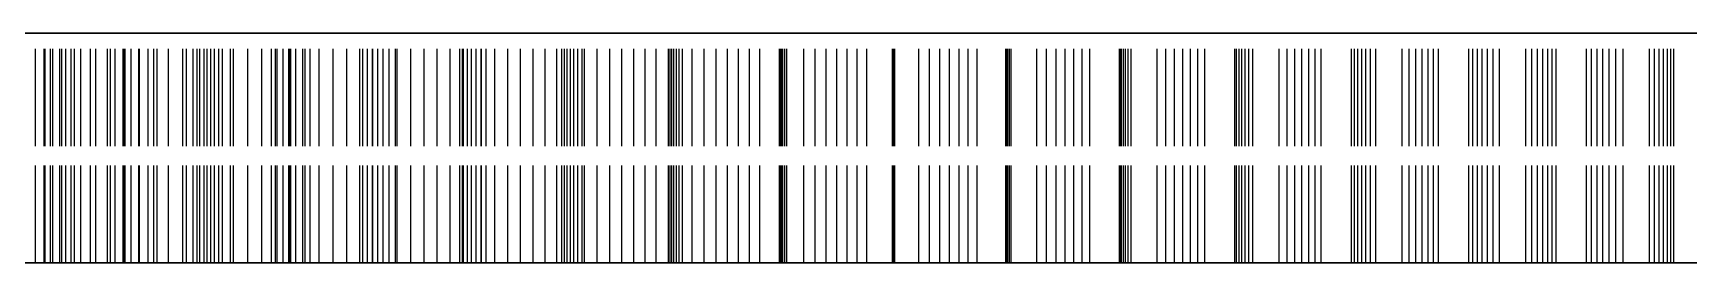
# Model space of a CAD drawing. Header units: millimetres. Extents: x -32 to 143, y -20 to 136.
# Drawn here: x 62.7 to 84.3, y 2 to 5 of the extents above; entities that cross this region are included whole.
import ezdxf

# ---------------------------------------------------------------- set-up
doc = ezdxf.new("R2010")
doc.units = ezdxf.units.MM
doc.linetypes.add('DASHED', pattern=[1.524, 1.27, -0.254])
doc.layers.add('HIDDEN', color=8, linetype='DASHED')
doc.layers.add('VISIBLE', color=7, linetype='CONTINUOUS')

msp = doc.modelspace()

# ---------------------------------------------------------------- linework, layer by layer
at = {"layer": 'HIDDEN'}
for points in [[(84.44444, 5), (83.74603, 5), (83.04762, 5), (82.34921, 5), (81.65079, 5), (80.95238, 5), (80.25397, 5), (79.55556, 5), (78.85714, 5), (78.15873, 5), (77.46032, 5), (76.7619, 5), (76.06349, 5), (75.36508, 5), (74.66667, 5), (73.96825, 5), (73.26984, 5), (72.57143, 5), (71.87302, 5), (71.1746, 5), (70.47619, 5), (69.77778, 5), (69.07937, 5), (68.38095, 5), (67.68254, 5), (66.98413, 5), (66.28571, 5), (65.5873, 5), (64.88889, 5), (64.19048, 5), (63.49206, 5), (62.79365, 5), (62.09524, 5)], [(62.44444, 5), (62.79365, 5), (63.14286, 5), (63.49206, 5), (63.84127, 5), (64.19048, 5), (64.53968, 5), (64.88889, 5), (65.2381, 5), (65.5873, 5), (65.93651, 5), (66.28571, 5), (66.63492, 5), (66.98413, 5), (67.33333, 5), (67.68254, 5), (68.03175, 5), (68.38095, 5), (68.73016, 5), (69.07937, 5), (69.42857, 5), (69.77778, 5), (70.12698, 5), (70.47619, 5), (70.8254, 5), (71.1746, 5), (71.52381, 5), (71.87302, 5), (72.22222, 5), (72.57143, 5), (72.92063, 5), (73.26984, 5), (73.61905, 5), (73.96825, 5), (74.31746, 5), (74.66667, 5), (75.01587, 5), (75.36508, 5), (75.71429, 5), (76.06349, 5), (76.4127, 5), (76.7619, 5), (77.11111, 5), (77.46032, 5), (77.80952, 5), (78.15873, 5), (78.50794, 5), (78.85714, 5), (79.20635, 5), (79.55556, 5), (79.90476, 5), (80.25397, 5), (80.60317, 5), (80.95238, 5), (81.30159, 5), (81.65079, 5), (82, 5)], [(84.66667, 5), (83.90476, 5), (83.14286, 5), (82.38095, 5), (81.61905, 5), (80.85714, 5), (80.09524, 5), (79.33333, 5), (78.57143, 5), (77.80952, 5), (77.04762, 5), (76.28571, 5), (75.52381, 5), (74.7619, 5), (74, 5), (73.2381, 5), (72.47619, 5), (71.71429, 5), (70.95238, 5), (70.19048, 5), (69.42857, 5), (68.66667, 5), (67.90476, 5), (67.14286, 5), (66.38095, 5), (65.61905, 5), (64.85714, 5), (64.09524, 5), (63.33333, 5), (62.57143, 5)], [(84.66667, 5), (83.90476, 5), (83.14286, 5), (82.38095, 5), (81.61905, 5), (80.85714, 5), (80.09524, 5), (79.33333, 5), (78.57143, 5), (77.80952, 5), (77.04762, 5), (76.28571, 5), (75.52381, 5), (74.7619, 5), (74, 5), (73.2381, 5), (72.47619, 5), (71.71429, 5), (70.95238, 5), (70.19048, 5), (69.42857, 5), (68.66667, 5), (67.90476, 5), (67.14286, 5), (66.38095, 5), (65.61905, 5), (64.85714, 5), (64.09524, 5), (63.33333, 5), (62.57143, 5)], [(62.85658, 5), (62.6612, 5)], [(62.6612, 5), (62.85658, 5)], [(62.92582, 5), (62.73227, 5)], [(62.73227, 5), (62.84402, 5)], [(62.84402, 5), (62.73227, 5)], [(62.73227, 5), (62.92582, 5)], [(62.73227, 2), (62.73227, 5)], [(62.73227, 2), (62.73227, 5)], [(62.84402, 5), (62.9587, 5)], [(62.9587, 5), (62.84402, 5)], [(62.84402, 2), (62.84402, 5)], [(62.84402, 2), (62.84402, 5)], [(63.0492, 5), (62.85658, 5)], [(62.85658, 5), (63.0492, 5)], [(62.85658, 2), (62.85658, 5)], [(62.85658, 2), (62.85658, 5)], [(63.12619, 5), (62.92582, 5)], [(62.92582, 5), (63.12619, 5)], [(62.92582, 2), (62.92582, 5)], [(62.92582, 2), (62.92582, 5)], [(62.9587, 5), (63.07639, 5)], [(63.07639, 5), (62.9587, 5)], [(62.9587, 2), (62.9587, 5)], [(62.9587, 2), (62.9587, 5)], [(63.23884, 5), (63.0492, 5)], [(63.0492, 5), (63.23884, 5)], [(63.0492, 2), (63.0492, 5)], [(63.0492, 2), (63.0492, 5)], [(63.07639, 5), (63.19718, 5)], [(63.19718, 5), (63.07639, 5)], [(63.07639, 2), (63.07639, 5)], [(63.07639, 2), (63.07639, 5)], [(63.32398, 5), (63.12619, 5)], [(63.12619, 5), (63.32398, 5)], [(63.12619, 2), (63.12619, 5)], [(63.12619, 2), (63.12619, 5)], [(63.19718, 5), (63.32118, 5)], [(63.32118, 5), (63.19718, 5)], [(63.19718, 2), (63.19718, 5)], [(63.19718, 2), (63.19718, 5)], [(63.44855, 5), (63.23884, 5)], [(63.23884, 5), (63.44855, 5)], [(63.23884, 2), (63.23884, 5)], [(63.23884, 2), (63.23884, 5)], [(63.32118, 5), (63.44855, 5)], [(63.44855, 5), (63.32118, 5)], [(63.32118, 2), (63.32118, 5)], [(63.32118, 2), (63.32118, 5)], [(63.51904, 5), (63.32398, 5)], [(63.32398, 5), (63.51904, 5)], [(63.32398, 2), (63.32398, 5)], [(63.32398, 2), (63.32398, 5)], [(63.44855, 2), (63.44855, 5)], [(63.44855, 2), (63.44855, 5)], [(63.71122, 5), (63.51904, 5)], [(63.51904, 5), (63.71122, 5)], [(63.51904, 2), (63.51904, 5)], [(63.51904, 2), (63.51904, 5)], [(63.88431, 5), (63.67122, 5)], [(63.67122, 5), (63.77076, 5)], [(63.77076, 5), (63.67122, 5)], [(63.67122, 5), (63.88431, 5)], [(63.67122, 2), (63.67122, 5)], [(63.67122, 2), (63.67122, 5)], [(63.9003, 5), (63.71122, 5)], [(63.71122, 5), (63.9003, 5)], [(63.71122, 2), (63.71122, 5)], [(63.71122, 2), (63.71122, 5)], [(63.77076, 5), (63.87352, 5)], [(63.87352, 5), (63.77076, 5)], [(63.77076, 2), (63.77076, 5)], [(63.77076, 2), (63.77076, 5)], [(63.87352, 5), (63.97957, 5)], [(63.97957, 5), (63.87352, 5)], [(63.87352, 2), (63.87352, 5)], [(63.87352, 2), (63.87352, 5)], [(64.08143, 5), (63.88431, 5)], [(63.88431, 5), (64.08143, 5)], [(63.88431, 2), (63.88431, 5)], [(63.88431, 2), (63.88431, 5)], [(64.08604, 5), (63.9003, 5)], [(63.9003, 5), (64.08604, 5)], [(63.9003, 2), (63.9003, 5)], [(63.9003, 2), (63.9003, 5)], [(63.97957, 5), (64.08901, 5)], [(64.08901, 5), (63.97957, 5)], [(63.97957, 2), (63.97957, 5)], [(63.97957, 2), (63.97957, 5)], [(64.27568, 5), (64.08143, 5)], [(64.08143, 5), (64.27568, 5)], [(64.08143, 2), (64.08143, 5)], [(64.08143, 2), (64.08143, 5)], [(64.31865, 5), (64.08604, 5)], [(64.08604, 5), (64.31865, 5)], [(64.08604, 2), (64.08604, 5)], [(64.08604, 2), (64.08604, 5)], [(64.08901, 5), (64.20197, 5)], [(64.20197, 5), (64.08901, 5)], [(64.08901, 2), (64.08901, 5)], [(64.08901, 2), (64.08901, 5)], [(64.20197, 5), (64.31865, 5)], [(64.31865, 5), (64.20197, 5)], [(64.20197, 2), (64.20197, 5)], [(64.20197, 2), (64.20197, 5)], [(64.46692, 5), (64.27568, 5)], [(64.27568, 5), (64.46692, 5)], [(64.27568, 2), (64.27568, 5)], [(64.27568, 2), (64.27568, 5)], [(64.31865, 2), (64.31865, 5)], [(64.31865, 2), (64.31865, 5)], [(64.65495, 5), (64.46692, 5)], [(64.46692, 5), (64.65495, 5)], [(64.46692, 2), (64.46692, 5)], [(64.46692, 2), (64.46692, 5)], [(64.83957, 5), (64.65495, 5)], [(64.65495, 5), (64.83957, 5)], [(64.65495, 2), (64.65495, 5)], [(64.65495, 2), (64.65495, 5)], [(64.93105, 5), (64.69946, 5)], [(64.69946, 5), (64.78632, 5)], [(64.78632, 5), (64.69946, 5)], [(64.69946, 5), (64.93105, 5)], [(64.69946, 2), (64.69946, 5)], [(64.69946, 2), (64.69946, 5)], [(64.78632, 5), (64.87665, 5)], [(64.87665, 5), (64.78632, 5)], [(64.78632, 2), (64.78632, 5)], [(64.78632, 2), (64.78632, 5)], [(65.02052, 5), (64.83957, 5)], [(64.83957, 5), (65.02052, 5)], [(64.83957, 2), (64.83957, 5)], [(64.83957, 2), (64.83957, 5)], [(64.87665, 5), (64.97054, 5)], [(64.97054, 5), (64.87665, 5)], [(64.87665, 2), (64.87665, 5)], [(64.87665, 2), (64.87665, 5)], [(65.12397, 5), (64.93105, 5)], [(64.93105, 5), (65.12397, 5)], [(64.93105, 2), (64.93105, 5)], [(64.93105, 2), (64.93105, 5)], [(64.97054, 5), (65.0681, 5)], [(65.0681, 5), (64.97054, 5)], [(64.97054, 2), (64.97054, 5)], [(64.97054, 2), (64.97054, 5)], [(65.27489, 5), (65.02052, 5)], [(65.02052, 5), (65.27489, 5)], [(65.02052, 2), (65.02052, 5)], [(65.02052, 2), (65.02052, 5)], [(65.0681, 5), (65.16948, 5)], [(65.16948, 5), (65.0681, 5)], [(65.0681, 2), (65.0681, 5)], [(65.0681, 2), (65.0681, 5)], [(65.31374, 5), (65.12397, 5)], [(65.12397, 5), (65.31374, 5)], [(65.12397, 2), (65.12397, 5)], [(65.12397, 2), (65.12397, 5)], [(65.16948, 5), (65.27489, 5)], [(65.27489, 5), (65.16948, 5)], [(65.16948, 2), (65.16948, 5)], [(65.16948, 2), (65.16948, 5)], [(65.27489, 2), (65.27489, 5)], [(65.27489, 2), (65.27489, 5)], [(65.50021, 5), (65.31374, 5)], [(65.31374, 5), (65.50021, 5)], [(65.31374, 2), (65.31374, 5)], [(65.31374, 2), (65.31374, 5)], [(65.68319, 5), (65.50021, 5)], [(65.50021, 5), (65.68319, 5)], [(65.50021, 2), (65.50021, 5)], [(65.50021, 2), (65.50021, 5)], [(65.86245, 5), (65.68319, 5)], [(65.68319, 5), (65.86245, 5)], [(65.68319, 2), (65.68319, 5)], [(65.68319, 2), (65.68319, 5)], [(66.06096, 5), (65.81199, 5)], [(65.81199, 5), (65.88575, 5)], [(65.88575, 5), (65.81199, 5)], [(65.81199, 5), (66.06096, 5)], [(65.81199, 2), (65.81199, 5)], [(65.81199, 2), (65.81199, 5)], [(66.03772, 5), (65.86245, 5)], [(65.86245, 5), (66.03772, 5)], [(65.86245, 2), (65.86245, 5)], [(65.86245, 2), (65.86245, 5)], [(65.88575, 5), (65.96321, 5)], [(65.96321, 5), (65.88575, 5)], [(65.88575, 2), (65.88575, 5)], [(65.88575, 2), (65.88575, 5)], [(65.96321, 5), (66.04447, 5)], [(66.04447, 5), (65.96321, 5)], [(65.96321, 2), (65.96321, 5)], [(65.96321, 2), (65.96321, 5)], [(66.31261, 5), (66.03772, 5)], [(66.03772, 5), (66.31261, 5)], [(66.03772, 2), (66.03772, 5)], [(66.03772, 2), (66.03772, 5)], [(66.04447, 5), (66.12967, 5)], [(66.12967, 5), (66.04447, 5)], [(66.04447, 2), (66.04447, 5)], [(66.04447, 2), (66.04447, 5)], [(66.24873, 5), (66.06096, 5)], [(66.06096, 5), (66.24873, 5)], [(66.06096, 2), (66.06096, 5)], [(66.06096, 2), (66.06096, 5)], [(66.12967, 5), (66.21898, 5)], [(66.21898, 5), (66.12967, 5)], [(66.12967, 2), (66.12967, 5)], [(66.12967, 2), (66.12967, 5)], [(66.21898, 5), (66.31261, 5)], [(66.31261, 5), (66.21898, 5)], [(66.21898, 2), (66.21898, 5)], [(66.21898, 2), (66.21898, 5)], [(66.43309, 5), (66.24873, 5)], [(66.24873, 5), (66.43309, 5)], [(66.24873, 2), (66.24873, 5)], [(66.24873, 2), (66.24873, 5)], [(66.31261, 2), (66.31261, 5)], [(66.31261, 2), (66.31261, 5)], [(66.61389, 5), (66.43309, 5)], [(66.43309, 5), (66.61389, 5)], [(66.43309, 2), (66.43309, 5)], [(66.43309, 2), (66.43309, 5)], [(66.79092, 5), (66.61389, 5)], [(66.61389, 5), (66.79092, 5)], [(66.61389, 2), (66.61389, 5)], [(66.61389, 2), (66.61389, 5)], [(66.96395, 5), (66.79092, 5)], [(66.79092, 5), (66.96395, 5)], [(66.79092, 2), (66.79092, 5)], [(66.79092, 2), (66.79092, 5)], [(67.13268, 5), (66.96395, 5)], [(66.96395, 5), (67.13268, 5)], [(66.96395, 2), (66.96395, 5)], [(66.96395, 2), (66.96395, 5)], [(67.26852, 5), (67.00338, 5)], [(67.00338, 5), (67.06368, 5)], [(67.06368, 5), (67.00338, 5)], [(67.00338, 5), (67.26852, 5)], [(67.00338, 2), (67.00338, 5)], [(67.00338, 2), (67.00338, 5)], [(67.06368, 5), (67.12789, 5)], [(67.12789, 5), (67.06368, 5)], [(67.06368, 2), (67.06368, 5)], [(67.06368, 2), (67.06368, 5)], [(67.12789, 5), (67.19614, 5)], [(67.19614, 5), (67.12789, 5)], [(67.12789, 2), (67.12789, 5)], [(67.12789, 2), (67.12789, 5)], [(67.42676, 5), (67.13268, 5)], [(67.13268, 5), (67.42676, 5)], [(67.13268, 2), (67.13268, 5)], [(67.13268, 2), (67.13268, 5)], [(67.19614, 5), (67.26857, 5)], [(67.26857, 5), (67.19614, 5)], [(67.19614, 2), (67.19614, 5)], [(67.19614, 2), (67.19614, 5)], [(67.45023, 5), (67.26852, 5)], [(67.26852, 5), (67.45023, 5)], [(67.26852, 2), (67.26852, 5)], [(67.26852, 2), (67.26852, 5)], [(67.26857, 5), (67.34536, 5)], [(67.34536, 5), (67.26857, 5)], [(67.26857, 2), (67.26857, 5)], [(67.26857, 2), (67.26857, 5)], [(67.34536, 5), (67.42676, 5)], [(67.42676, 5), (67.34536, 5)], [(67.34536, 2), (67.34536, 5)], [(67.34536, 2), (67.34536, 5)], [(67.42676, 2), (67.42676, 5)], [(67.42676, 2), (67.42676, 5)], [(67.62829, 5), (67.45023, 5)], [(67.45023, 5), (67.62829, 5)], [(67.45023, 2), (67.45023, 5)], [(67.45023, 2), (67.45023, 5)], [(67.80253, 5), (67.62829, 5)], [(67.62829, 5), (67.80253, 5)], [(67.62829, 2), (67.62829, 5)], [(67.62829, 2), (67.62829, 5)], [(67.97275, 5), (67.80253, 5)], [(67.80253, 5), (67.97275, 5)], [(67.80253, 2), (67.80253, 5)], [(67.80253, 2), (67.80253, 5)], [(68.13871, 5), (67.97275, 5)], [(67.97275, 5), (68.13871, 5)], [(67.97275, 2), (67.97275, 5)], [(67.97275, 2), (67.97275, 5)], [(68.30008, 5), (68.13871, 5)], [(68.13871, 5), (68.30008, 5)], [(68.13871, 2), (68.13871, 5)], [(68.13871, 2), (68.13871, 5)], [(68.54785, 5), (68.26784, 5)], [(68.26784, 5), (68.31437, 5)], [(68.31437, 5), (68.26784, 5)], [(68.26784, 5), (68.54785, 5)], [(68.26784, 2), (68.26784, 5)], [(68.26784, 2), (68.26784, 5)], [(68.61191, 5), (68.30008, 5)], [(68.30008, 5), (68.61191, 5)], [(68.30008, 2), (68.30008, 5)], [(68.30008, 2), (68.30008, 5)], [(68.31437, 5), (68.36503, 5)], [(68.36503, 5), (68.31437, 5)], [(68.31437, 2), (68.31437, 5)], [(68.31437, 2), (68.31437, 5)], [(68.36503, 5), (68.41993, 5)], [(68.41993, 5), (68.36503, 5)], [(68.36503, 2), (68.36503, 5)], [(68.36503, 2), (68.36503, 5)], [(68.41993, 5), (68.47924, 5)], [(68.47924, 5), (68.41993, 5)], [(68.41993, 2), (68.41993, 5)], [(68.41993, 2), (68.41993, 5)], [(68.47924, 5), (68.54314, 5)], [(68.54314, 5), (68.47924, 5)], [(68.47924, 2), (68.47924, 5)], [(68.47924, 2), (68.47924, 5)], [(68.54314, 5), (68.61191, 5)], [(68.61191, 5), (68.54314, 5)], [(68.54314, 2), (68.54314, 5)], [(68.54314, 2), (68.54314, 5)], [(68.72261, 5), (68.54785, 5)], [(68.54785, 5), (68.72261, 5)], [(68.54785, 2), (68.54785, 5)], [(68.54785, 2), (68.54785, 5)], [(68.61191, 2), (68.61191, 5)], [(68.61191, 2), (68.61191, 5)], [(68.8935, 5), (68.72261, 5)], [(68.72261, 5), (68.8935, 5)], [(68.72261, 2), (68.72261, 5)], [(68.72261, 2), (68.72261, 5)], [(69.06034, 5), (68.8935, 5)], [(68.8935, 5), (69.06034, 5)], [(68.8935, 2), (68.8935, 5)], [(68.8935, 2), (68.8935, 5)], [(69.22292, 5), (69.06034, 5)], [(69.06034, 5), (69.22292, 5)], [(69.06034, 2), (69.06034, 5)], [(69.06034, 2), (69.06034, 5)], [(69.38099, 5), (69.22292, 5)], [(69.22292, 5), (69.38099, 5)], [(69.22292, 2), (69.22292, 5)], [(69.22292, 2), (69.22292, 5)], [(69.53422, 5), (69.38099, 5)], [(69.38099, 5), (69.53422, 5)], [(69.38099, 2), (69.38099, 5)], [(69.38099, 2), (69.38099, 5)], [(69.86229, 5), (69.53422, 5)], [(69.53422, 5), (69.86229, 5)], [(69.53422, 2), (69.53422, 5)], [(69.53422, 2), (69.53422, 5)], [(69.89272, 5), (69.5992, 5)], [(69.5992, 5), (69.63175, 5)], [(69.63175, 5), (69.5992, 5)], [(69.5992, 5), (69.89272, 5)], [(69.5992, 2), (69.5992, 5)], [(69.5992, 2), (69.5992, 5)], [(69.63175, 5), (69.6686, 5)], [(69.6686, 5), (69.63175, 5)], [(69.63175, 2), (69.63175, 5)], [(69.63175, 2), (69.63175, 5)], [(69.6686, 5), (69.70989, 5)], [(69.70989, 5), (69.6686, 5)], [(69.6686, 2), (69.6686, 5)], [(69.6686, 2), (69.6686, 5)], [(69.70989, 5), (69.75578, 5)], [(69.75578, 5), (69.70989, 5)], [(69.70989, 2), (69.70989, 5)], [(69.70989, 2), (69.70989, 5)], [(69.75578, 5), (69.80648, 5)], [(69.80648, 5), (69.75578, 5)], [(69.75578, 2), (69.75578, 5)], [(69.75578, 2), (69.75578, 5)], [(69.80648, 5), (69.86229, 5)], [(69.86229, 5), (69.80648, 5)], [(69.80648, 2), (69.80648, 5)], [(69.80648, 2), (69.80648, 5)], [(69.86229, 2), (69.86229, 5)], [(69.86229, 2), (69.86229, 5)], [(70.05968, 5), (69.89272, 5)], [(69.89272, 5), (70.05968, 5)], [(69.89272, 2), (69.89272, 5)], [(69.89272, 2), (69.89272, 5)], [(70.22256, 5), (70.05968, 5)], [(70.05968, 5), (70.22256, 5)], [(70.05968, 2), (70.05968, 5)], [(70.05968, 2), (70.05968, 5)], [(70.38119, 5), (70.22256, 5)], [(70.22256, 5), (70.38119, 5)], [(70.22256, 2), (70.22256, 5)], [(70.22256, 2), (70.22256, 5)], [(70.53534, 5), (70.38119, 5)], [(70.38119, 5), (70.53534, 5)], [(70.38119, 2), (70.38119, 5)], [(70.38119, 2), (70.38119, 5)], [(70.68475, 5), (70.53534, 5)], [(70.53534, 5), (70.68475, 5)], [(70.53534, 2), (70.53534, 5)], [(70.53534, 2), (70.53534, 5)], [(70.82909, 5), (70.68475, 5)], [(70.68475, 5), (70.82909, 5)], [(70.68475, 2), (70.68475, 5)], [(70.68475, 2), (70.68475, 5)], [(71.1718, 5), (70.82909, 5)], [(70.82909, 5), (71.1718, 5)], [(70.82909, 2), (70.82909, 5)], [(70.82909, 2), (70.82909, 5)], [(71.29657, 5), (70.99097, 5)], [(70.99097, 5), (71.00938, 5)], [(71.00938, 5), (70.99097, 5)], [(70.99097, 5), (71.29657, 5)], [(70.99097, 2), (70.99097, 5)], [(70.99097, 2), (70.99097, 5)], [(71.00938, 5), (71.03224, 5)], [(71.03224, 5), (71.00938, 5)], [(71.00938, 2), (71.00938, 5)], [(71.00938, 2), (71.00938, 5)], [(71.03224, 5), (71.05972, 5)], [(71.05972, 5), (71.03224, 5)], [(71.03224, 2), (71.03224, 5)], [(71.03224, 2), (71.03224, 5)], [(71.05972, 5), (71.09197, 5)], [(71.09197, 5), (71.05972, 5)], [(71.05972, 2), (71.05972, 5)], [(71.05972, 2), (71.05972, 5)], [(71.09197, 5), (71.12923, 5)], [(71.12923, 5), (71.09197, 5)], [(71.09197, 2), (71.09197, 5)], [(71.09197, 2), (71.09197, 5)], [(71.12923, 5), (71.1718, 5)], [(71.1718, 5), (71.12923, 5)], [(71.12923, 2), (71.12923, 5)], [(71.12923, 2), (71.12923, 5)], [(71.1718, 2), (71.1718, 5)], [(71.1718, 2), (71.1718, 5)], [(71.45492, 5), (71.29657, 5)], [(71.29657, 5), (71.45492, 5)], [(71.29657, 2), (71.29657, 5)], [(71.29657, 2), (71.29657, 5)], [(71.609, 5), (71.45492, 5)], [(71.45492, 5), (71.609, 5)], [(71.45492, 2), (71.45492, 5)], [(71.45492, 2), (71.45492, 5)], [(71.75864, 5), (71.609, 5)], [(71.609, 5), (71.75864, 5)], [(71.609, 2), (71.609, 5)], [(71.609, 2), (71.609, 5)], [(71.90361, 5), (71.75864, 5)], [(71.75864, 5), (71.90361, 5)], [(71.75864, 2), (71.75864, 5)], [(71.75864, 2), (71.75864, 5)], [(72.04364, 5), (71.90361, 5)], [(71.90361, 5), (72.04364, 5)], [(71.90361, 2), (71.90361, 5)], [(71.90361, 2), (71.90361, 5)], [(72.17839, 5), (72.04364, 5)], [(72.04364, 5), (72.17839, 5)], [(72.04364, 2), (72.04364, 5)], [(72.04364, 2), (72.04364, 5)], [(72.53406, 5), (72.17839, 5)], [(72.17839, 5), (72.53406, 5)], [(72.17839, 2), (72.17839, 5)], [(72.17839, 2), (72.17839, 5)], [(72.75257, 5), (72.43638, 5)], [(72.43638, 5), (72.44055, 5)], [(72.44055, 5), (72.43638, 5)], [(72.43638, 5), (72.75257, 5)], [(72.43638, 2), (72.43638, 5)], [(72.43638, 2), (72.43638, 5)], [(72.44055, 5), (72.44932, 5)], [(72.44932, 5), (72.44055, 5)], [(72.44055, 2), (72.44055, 5)], [(72.44055, 2), (72.44055, 5)], [(72.44932, 5), (72.46284, 5)], [(72.46284, 5), (72.44932, 5)], [(72.44932, 2), (72.44932, 5)], [(72.44932, 2), (72.44932, 5)], [(72.46284, 5), (72.4813, 5)], [(72.4813, 5), (72.46284, 5)], [(72.46284, 2), (72.46284, 5)], [(72.46284, 2), (72.46284, 5)], [(72.4813, 5), (72.50494, 5)], [(72.50494, 5), (72.4813, 5)], [(72.4813, 2), (72.4813, 5)], [(72.4813, 2), (72.4813, 5)], [(72.50494, 5), (72.53406, 5)], [(72.53406, 5), (72.50494, 5)], [(72.50494, 2), (72.50494, 5)], [(72.50494, 2), (72.50494, 5)], [(72.53406, 2), (72.53406, 5)], [(72.53406, 2), (72.53406, 5)], [(72.90153, 5), (72.75257, 5)], [(72.75257, 5), (72.90153, 5)], [(72.75257, 2), (72.75257, 5)], [(72.75257, 2), (72.75257, 5)], [(73.04607, 5), (72.90153, 5)], [(72.90153, 5), (73.04607, 5)], [(72.90153, 2), (72.90153, 5)], [(72.90153, 2), (72.90153, 5)], [(73.18599, 5), (73.04607, 5)], [(73.04607, 5), (73.18599, 5)], [(73.04607, 2), (73.04607, 5)], [(73.04607, 2), (73.04607, 5)], [(73.32107, 5), (73.18599, 5)], [(73.18599, 5), (73.32107, 5)], [(73.18599, 2), (73.18599, 5)], [(73.18599, 2), (73.18599, 5)], [(73.45104, 5), (73.32107, 5)], [(73.32107, 5), (73.45104, 5)], [(73.32107, 2), (73.32107, 5)], [(73.32107, 2), (73.32107, 5)], [(73.57553, 5), (73.45104, 5)], [(73.45104, 5), (73.57553, 5)], [(73.45104, 2), (73.45104, 5)], [(73.45104, 2), (73.45104, 5)], [(73.94245, 5), (73.57553, 5)], [(73.57553, 5), (73.94245, 5)], [(73.57553, 2), (73.57553, 5)], [(73.57553, 2), (73.57553, 5)], [(73.91293, 5), (73.91244, 5)], [(73.91244, 5), (73.91701, 5)], [(73.91701, 5), (73.91244, 5)], [(73.91244, 5), (73.91293, 5)], [(73.91244, 2), (73.91244, 5)], [(73.91244, 2), (73.91244, 5)], [(73.9183, 5), (73.91293, 5)], [(73.91293, 5), (73.9183, 5)], [(73.91293, 2), (73.91293, 5)], [(73.91293, 2), (73.91293, 5)], [(73.91701, 5), (73.92691, 5)], [(73.92691, 5), (73.91701, 5)], [(73.91701, 2), (73.91701, 5)], [(73.91701, 2), (73.91701, 5)], [(73.92839, 5), (73.9183, 5)], [(73.9183, 5), (73.92839, 5)], [(73.9183, 2), (73.9183, 5)], [(73.9183, 2), (73.9183, 5)], [(73.92691, 5), (73.94245, 5)], [(73.94245, 5), (73.92691, 5)], [(73.92691, 2), (73.92691, 5)], [(73.92691, 2), (73.92691, 5)], [(74.25363, 5), (73.92839, 5)], [(73.92839, 5), (74.25363, 5)], [(73.92839, 2), (73.92839, 5)], [(73.92839, 2), (73.92839, 5)], [(73.94245, 2), (73.94245, 5)], [(73.94245, 2), (73.94245, 5)], [(74.39247, 5), (74.25363, 5)], [(74.25363, 5), (74.39247, 5)], [(74.25363, 2), (74.25363, 5)], [(74.25363, 2), (74.25363, 5)], [(74.52676, 5), (74.39247, 5)], [(74.39247, 5), (74.52676, 5)], [(74.39247, 2), (74.39247, 5)], [(74.39247, 2), (74.39247, 5)], [(74.65628, 5), (74.52676, 5)], [(74.52676, 5), (74.65628, 5)], [(74.52676, 2), (74.52676, 5)], [(74.52676, 2), (74.52676, 5)], [(74.78082, 5), (74.65628, 5)], [(74.65628, 5), (74.78082, 5)], [(74.65628, 2), (74.65628, 5)], [(74.65628, 2), (74.65628, 5)], [(74.90008, 5), (74.78082, 5)], [(74.78082, 5), (74.90008, 5)], [(74.78082, 2), (74.78082, 5)], [(74.78082, 2), (74.78082, 5)], [(75.01372, 5), (74.90008, 5)], [(74.90008, 5), (75.01372, 5)], [(74.90008, 2), (74.90008, 5)], [(74.90008, 2), (74.90008, 5)], [(75.39008, 5), (75.01372, 5)], [(75.01372, 5), (75.39008, 5)], [(75.01372, 2), (75.01372, 5)], [(75.01372, 2), (75.01372, 5)], [(75.3921, 5), (75.3882, 5)], [(75.3882, 5), (75.39008, 5)], [(75.39008, 5), (75.3882, 5)], [(75.3882, 5), (75.3921, 5)], [(75.3882, 2), (75.3882, 5)], [(75.3882, 2), (75.3882, 5)], [(75.39008, 2), (75.39008, 5)], [(75.39008, 2), (75.39008, 5)], [(75.40143, 5), (75.3921, 5)], [(75.3921, 5), (75.40143, 5)], [(75.3921, 2), (75.3921, 5)], [(75.3921, 2), (75.3921, 5)], [(75.41594, 5), (75.40143, 5)], [(75.40143, 5), (75.41594, 5)], [(75.40143, 2), (75.40143, 5)], [(75.40143, 2), (75.40143, 5)], [(75.43542, 5), (75.41594, 5)], [(75.41594, 5), (75.43542, 5)], [(75.41594, 2), (75.41594, 5)], [(75.41594, 2), (75.41594, 5)], [(75.45971, 5), (75.43542, 5)], [(75.43542, 5), (75.45971, 5)], [(75.43542, 2), (75.43542, 5)], [(75.43542, 2), (75.43542, 5)], [(75.79242, 5), (75.45971, 5)], [(75.45971, 5), (75.79242, 5)], [(75.45971, 2), (75.45971, 5)], [(75.45971, 2), (75.45971, 5)], [(75.92048, 5), (75.79242, 5)], [(75.79242, 5), (75.92048, 5)], [(75.79242, 2), (75.79242, 5)], [(75.79242, 2), (75.79242, 5)], [(76.04385, 5), (75.92048, 5)], [(75.92048, 5), (76.04385, 5)], [(75.92048, 2), (75.92048, 5)], [(75.92048, 2), (75.92048, 5)], [(76.16235, 5), (76.04385, 5)], [(76.04385, 5), (76.16235, 5)], [(76.04385, 2), (76.04385, 5)], [(76.04385, 2), (76.04385, 5)], [(76.27573, 5), (76.16235, 5)], [(76.16235, 5), (76.27573, 5)], [(76.16235, 2), (76.16235, 5)], [(76.16235, 2), (76.16235, 5)], [(76.38372, 5), (76.27573, 5)], [(76.27573, 5), (76.38372, 5)], [(76.27573, 2), (76.27573, 5)], [(76.27573, 2), (76.27573, 5)], [(76.48595, 5), (76.38372, 5)], [(76.38372, 5), (76.48595, 5)], [(76.38372, 2), (76.38372, 5)], [(76.38372, 2), (76.38372, 5)], [(76.86992, 5), (76.48595, 5)], [(76.48595, 5), (76.86992, 5)], [(76.48595, 2), (76.48595, 5)], [(76.48595, 2), (76.48595, 5)], [(76.88171, 5), (76.86992, 5)], [(76.86992, 5), (76.88171, 5)], [(76.86992, 2), (76.86992, 5)], [(76.86992, 2), (76.86992, 5)], [(76.89938, 5), (76.88171, 5)], [(76.88171, 5), (76.89938, 5)], [(76.88171, 2), (76.88171, 5)], [(76.88171, 2), (76.88171, 5)], [(76.92257, 5), (76.89938, 5)], [(76.89938, 5), (76.92257, 5)], [(76.89938, 2), (76.89938, 5)], [(76.89938, 2), (76.89938, 5)], [(76.95103, 5), (76.92257, 5)], [(76.92257, 5), (76.95103, 5)], [(76.92257, 2), (76.92257, 5)], [(76.92257, 2), (76.92257, 5)], [(76.98453, 5), (76.95103, 5)], [(76.95103, 5), (76.98453, 5)], [(76.95103, 2), (76.95103, 5)], [(76.95103, 2), (76.95103, 5)], [(77.0229, 5), (76.98453, 5)], [(76.98453, 5), (77.0229, 5)], [(76.98453, 2), (76.98453, 5)], [(76.98453, 2), (76.98453, 5)], [(77.36145, 5), (77.0229, 5)], [(77.0229, 5), (77.36145, 5)], [(77.0229, 2), (77.0229, 5)], [(77.0229, 2), (77.0229, 5)], [(77.4781, 5), (77.36145, 5)], [(77.36145, 5), (77.4781, 5)], [(77.36145, 2), (77.36145, 5)], [(77.36145, 2), (77.36145, 5)], [(77.58997, 5), (77.4781, 5)], [(77.4781, 5), (77.58997, 5)], [(77.4781, 2), (77.4781, 5)], [(77.4781, 2), (77.4781, 5)], [(77.69686, 5), (77.58997, 5)], [(77.58997, 5), (77.69686, 5)], [(77.58997, 2), (77.58997, 5)], [(77.58997, 2), (77.58997, 5)], [(77.79854, 5), (77.69686, 5)], [(77.69686, 5), (77.79854, 5)], [(77.69686, 2), (77.69686, 5)], [(77.69686, 2), (77.69686, 5)], [(77.89472, 5), (77.79854, 5)], [(77.79854, 5), (77.89472, 5)], [(77.79854, 2), (77.79854, 5)], [(77.79854, 2), (77.79854, 5)], [(77.98504, 5), (77.89472, 5)], [(77.89472, 5), (77.98504, 5)], [(77.89472, 2), (77.89472, 5)], [(77.89472, 2), (77.89472, 5)], [(78.37475, 5), (77.98504, 5)], [(77.98504, 5), (78.37475, 5)], [(77.98504, 2), (77.98504, 5)], [(77.98504, 2), (77.98504, 5)], [(78.40016, 5), (78.37475, 5)], [(78.37475, 5), (78.40016, 5)], [(78.37475, 2), (78.37475, 5)], [(78.37475, 2), (78.37475, 5)], [(78.43151, 5), (78.40016, 5)], [(78.40016, 5), (78.43151, 5)], [(78.40016, 2), (78.40016, 5)], [(78.40016, 2), (78.40016, 5)], [(78.46845, 5), (78.43151, 5)], [(78.43151, 5), (78.46845, 5)], [(78.43151, 2), (78.43151, 5)], [(78.43151, 2), (78.43151, 5)], [(78.51071, 5), (78.46845, 5)], [(78.46845, 5), (78.51071, 5)], [(78.46845, 2), (78.46845, 5)], [(78.46845, 2), (78.46845, 5)], [(78.55806, 5), (78.51071, 5)], [(78.51071, 5), (78.55806, 5)], [(78.51071, 2), (78.51071, 5)], [(78.51071, 2), (78.51071, 5)], [(78.61034, 5), (78.55806, 5)], [(78.55806, 5), (78.61034, 5)], [(78.55806, 2), (78.55806, 5)], [(78.55806, 2), (78.55806, 5)], [(78.95309, 5), (78.61034, 5)], [(78.61034, 5), (78.95309, 5)], [(78.61034, 2), (78.61034, 5)], [(78.61034, 2), (78.61034, 5)], [(79.05776, 5), (78.95309, 5)], [(78.95309, 5), (79.05776, 5)], [(78.95309, 2), (78.95309, 5)], [(78.95309, 2), (78.95309, 5)], [(79.15757, 5), (79.05776, 5)], [(79.05776, 5), (79.15757, 5)], [(79.05776, 2), (79.05776, 5)], [(79.05776, 2), (79.05776, 5)], [(79.25233, 5), (79.15757, 5)], [(79.15757, 5), (79.25233, 5)], [(79.15757, 2), (79.15757, 5)], [(79.15757, 2), (79.15757, 5)], [(79.34181, 5), (79.25233, 5)], [(79.25233, 5), (79.34181, 5)], [(79.25233, 2), (79.25233, 5)], [(79.25233, 2), (79.25233, 5)], [(79.42572, 5), (79.34181, 5)], [(79.34181, 5), (79.42572, 5)], [(79.34181, 2), (79.34181, 5)], [(79.34181, 2), (79.34181, 5)], [(79.50369, 5), (79.42572, 5)], [(79.42572, 5), (79.50369, 5)], [(79.42572, 2), (79.42572, 5)], [(79.42572, 2), (79.42572, 5)], [(79.89725, 5), (79.50369, 5)], [(79.50369, 5), (79.89725, 5)], [(79.50369, 2), (79.50369, 5)], [(79.50369, 2), (79.50369, 5)], [(79.93614, 5), (79.89725, 5)], [(79.89725, 5), (79.93614, 5)], [(79.89725, 2), (79.89725, 5)], [(79.89725, 2), (79.89725, 5)], [(79.98103, 5), (79.93614, 5)], [(79.93614, 5), (79.98103, 5)], [(79.93614, 2), (79.93614, 5)], [(79.93614, 2), (79.93614, 5)], [(80.03153, 5), (79.98103, 5)], [(79.98103, 5), (80.03153, 5)], [(79.98103, 2), (79.98103, 5)], [(79.98103, 2), (79.98103, 5)], [(80.08739, 5), (80.03153, 5)], [(80.03153, 5), (80.08739, 5)], [(80.03153, 2), (80.03153, 5)], [(80.03153, 2), (80.03153, 5)], [(80.14837, 5), (80.08739, 5)], [(80.08739, 5), (80.14837, 5)], [(80.08739, 2), (80.08739, 5)], [(80.08739, 2), (80.08739, 5)], [(80.21429, 5), (80.14837, 5)], [(80.14837, 5), (80.21429, 5)], [(80.14837, 2), (80.14837, 5)], [(80.14837, 2), (80.14837, 5)], [(80.55956, 5), (80.21429, 5)], [(80.21429, 5), (80.55956, 5)], [(80.21429, 2), (80.21429, 5)], [(80.21429, 2), (80.21429, 5)], [(80.65175, 5), (80.55956, 5)], [(80.55956, 5), (80.65175, 5)], [(80.55956, 2), (80.55956, 5)], [(80.55956, 2), (80.55956, 5)], [(80.73902, 5), (80.65175, 5)], [(80.65175, 5), (80.73902, 5)], [(80.65175, 2), (80.65175, 5)], [(80.65175, 2), (80.65175, 5)], [(80.82119, 5), (80.73902, 5)], [(80.73902, 5), (80.82119, 5)], [(80.73902, 2), (80.73902, 5)], [(80.73902, 2), (80.73902, 5)], [(80.89803, 5), (80.82119, 5)], [(80.82119, 5), (80.89803, 5)], [(80.82119, 2), (80.82119, 5)], [(80.82119, 2), (80.82119, 5)], [(80.96926, 5), (80.89803, 5)], [(80.89803, 5), (80.96926, 5)], [(80.89803, 2), (80.89803, 5)], [(80.89803, 2), (80.89803, 5)], [(81.0345, 5), (80.96926, 5)], [(80.96926, 5), (81.0345, 5)], [(80.96926, 2), (80.96926, 5)], [(80.96926, 2), (80.96926, 5)], [(81.42999, 5), (81.0345, 5)], [(81.0345, 5), (81.42999, 5)], [(81.0345, 2), (81.0345, 5)], [(81.0345, 2), (81.0345, 5)], [(81.42999, 5), (81.48218, 5)], [(81.48218, 5), (81.42999, 5)], [(81.42999, 2), (81.42999, 5)], [(81.42999, 2), (81.42999, 5)], [(81.48218, 5), (81.54038, 5)], [(81.54038, 5), (81.48218, 5)], [(81.48218, 2), (81.48218, 5)], [(81.48218, 2), (81.48218, 5)], [(81.54038, 5), (81.60421, 5)], [(81.60421, 5), (81.54038, 5)], [(81.54038, 2), (81.54038, 5)], [(81.54038, 2), (81.54038, 5)], [(81.60421, 5), (81.67339, 5)], [(81.67339, 5), (81.60421, 5)], [(81.60421, 2), (81.60421, 5)], [(81.60421, 2), (81.60421, 5)], [(81.67339, 5), (81.7477, 5)], [(81.7477, 5), (81.67339, 5)], [(81.67339, 2), (81.67339, 5)], [(81.67339, 2), (81.67339, 5)], [(81.7477, 5), (81.82694, 5)], [(81.82694, 5), (81.7477, 5)], [(81.7477, 2), (81.7477, 5)], [(81.7477, 2), (81.7477, 5)], [(81.82694, 5), (82.17306, 5)], [(82.17306, 5), (81.82694, 5)], [(81.82694, 2), (81.82694, 5)], [(81.82694, 2), (81.82694, 5)], [(82, 5), (82.34921, 5), (82.69841, 5), (83.04762, 5), (83.39683, 5), (83.74603, 5), (84.09524, 5), (84.44444, 5)], [(82.17306, 5), (82.2523, 5)], [(82.2523, 5), (82.17306, 5)], [(82.17306, 2), (82.17306, 5)], [(82.17306, 2), (82.17306, 5)], [(82.2523, 5), (82.32661, 5)], [(82.32661, 5), (82.2523, 5)], [(82.2523, 2), (82.2523, 5)], [(82.2523, 2), (82.2523, 5)], [(82.32661, 5), (82.39579, 5)], [(82.39579, 5), (82.32661, 5)], [(82.32661, 2), (82.32661, 5)], [(82.32661, 2), (82.32661, 5)], [(82.39579, 5), (82.45962, 5)], [(82.45962, 5), (82.39579, 5)], [(82.39579, 2), (82.39579, 5)], [(82.39579, 2), (82.39579, 5)], [(82.45962, 5), (82.51782, 5)], [(82.51782, 5), (82.45962, 5)], [(82.45962, 2), (82.45962, 5)], [(82.45962, 2), (82.45962, 5)], [(82.51782, 5), (82.57001, 5)], [(82.57001, 5), (82.51782, 5)], [(82.51782, 2), (82.51782, 5)], [(82.51782, 2), (82.51782, 5)], [(82.57001, 5), (82.9655, 5)], [(82.9655, 5), (82.57001, 5)], [(82.57001, 2), (82.57001, 5)], [(82.57001, 2), (82.57001, 5)], [(82.9655, 5), (83.03074, 5)], [(83.03074, 5), (82.9655, 5)], [(82.9655, 2), (82.9655, 5)], [(82.9655, 2), (82.9655, 5)], [(83.03074, 5), (83.10197, 5)], [(83.10197, 5), (83.03074, 5)], [(83.03074, 2), (83.03074, 5)], [(83.03074, 2), (83.03074, 5)], [(83.10197, 5), (83.17881, 5)], [(83.17881, 5), (83.10197, 5)], [(83.10197, 2), (83.10197, 5)], [(83.10197, 2), (83.10197, 5)], [(83.17881, 5), (83.26098, 5)], [(83.26098, 5), (83.17881, 5)], [(83.17881, 2), (83.17881, 5)], [(83.17881, 2), (83.17881, 5)], [(83.26098, 5), (83.34825, 5)], [(83.34825, 5), (83.26098, 5)], [(83.26098, 2), (83.26098, 5)], [(83.26098, 2), (83.26098, 5)], [(83.34825, 5), (83.44044, 5)], [(83.44044, 5), (83.34825, 5)], [(83.34825, 2), (83.34825, 5)], [(83.34825, 2), (83.34825, 5)], [(83.44044, 5), (83.78571, 5)], [(83.78571, 5), (83.44044, 5)], [(83.44044, 2), (83.44044, 5)], [(83.44044, 2), (83.44044, 5)], [(83.78571, 5), (83.85163, 5)], [(83.85163, 5), (83.78571, 5)], [(83.78571, 2), (83.78571, 5)], [(83.78571, 2), (83.78571, 5)], [(83.85163, 5), (83.91261, 5)], [(83.91261, 5), (83.85163, 5)], [(83.85163, 2), (83.85163, 5)], [(83.85163, 2), (83.85163, 5)], [(83.91261, 5), (83.96847, 5)], [(83.96847, 5), (83.91261, 5)], [(83.91261, 2), (83.91261, 5)], [(83.91261, 2), (83.91261, 5)], [(83.96847, 5), (84.01897, 5)], [(84.01897, 5), (83.96847, 5)], [(83.96847, 2), (83.96847, 5)], [(83.96847, 2), (83.96847, 5)], [(84.01897, 5), (84.06386, 5)], [(84.06386, 5), (84.01897, 5)], [(84.01897, 2), (84.01897, 5)], [(84.01897, 2), (84.01897, 5)], [(84.06386, 5), (84.10275, 5)], [(84.10275, 5), (84.06386, 5)], [(84.06386, 2), (84.06386, 5)], [(84.06386, 2), (84.06386, 5)], [(84.10275, 5), (84.49631, 5)], [(84.49631, 5), (84.10275, 5)], [(84.10275, 2), (84.10275, 5)], [(84.10275, 2), (84.10275, 5)], [(84.66667, 2), (83.90476, 2), (83.14286, 2), (82.38095, 2), (81.61905, 2), (80.85714, 2), (80.09524, 2), (79.33333, 2), (78.57143, 2), (77.80952, 2), (77.04762, 2), (76.28571, 2), (75.52381, 2), (74.7619, 2), (74, 2), (73.2381, 2), (72.47619, 2), (71.71429, 2), (70.95238, 2), (70.19048, 2), (69.42857, 2), (68.66667, 2), (67.90476, 2), (67.14286, 2), (66.38095, 2), (65.61905, 2), (64.85714, 2), (64.09524, 2), (63.33333, 2), (62.57143, 2)], [(62.85658, 2), (62.6612, 2)], [(62.6612, 2), (62.85658, 2)], [(62.92582, 2), (62.73227, 2)], [(62.73227, 2), (62.84402, 2)], [(62.84402, 2), (62.73227, 2)], [(62.73227, 2), (62.92582, 2)], [(62.84402, 2), (62.9587, 2)], [(62.9587, 2), (62.84402, 2)], [(63.0492, 2), (62.85658, 2)], [(62.85658, 2), (63.0492, 2)], [(63.12619, 2), (62.92582, 2)], [(62.92582, 2), (63.12619, 2)], [(62.9587, 2), (63.07639, 2)], [(63.07639, 2), (62.9587, 2)], [(63.23884, 2), (63.0492, 2)], [(63.0492, 2), (63.23884, 2)], [(63.07639, 2), (63.19718, 2)], [(63.19718, 2), (63.07639, 2)], [(63.32398, 2), (63.12619, 2)], [(63.12619, 2), (63.32398, 2)], [(63.19718, 2), (63.32118, 2)], [(63.32118, 2), (63.19718, 2)], [(63.44855, 2), (63.23884, 2)], [(63.23884, 2), (63.44855, 2)], [(63.32118, 2), (63.44855, 2)], [(63.44855, 2), (63.32118, 2)], [(63.51904, 2), (63.32398, 2)], [(63.32398, 2), (63.51904, 2)], [(63.71122, 2), (63.51904, 2)], [(63.51904, 2), (63.71122, 2)], [(63.88431, 2), (63.67122, 2)], [(63.67122, 2), (63.77076, 2)], [(63.77076, 2), (63.67122, 2)], [(63.67122, 2), (63.88431, 2)], [(63.9003, 2), (63.71122, 2)], [(63.71122, 2), (63.9003, 2)], [(63.77076, 2), (63.87352, 2)], [(63.87352, 2), (63.77076, 2)], [(63.87352, 2), (63.97957, 2)], [(63.97957, 2), (63.87352, 2)], [(64.08143, 2), (63.88431, 2)], [(63.88431, 2), (64.08143, 2)], [(64.08604, 2), (63.9003, 2)], [(63.9003, 2), (64.08604, 2)], [(63.97957, 2), (64.08901, 2)], [(64.08901, 2), (63.97957, 2)], [(64.27568, 2), (64.08143, 2)], [(64.08143, 2), (64.27568, 2)], [(64.31865, 2), (64.08604, 2)], [(64.08604, 2), (64.31865, 2)], [(64.08901, 2), (64.20197, 2)], [(64.20197, 2), (64.08901, 2)], [(64.20197, 2), (64.31865, 2)], [(64.31865, 2), (64.20197, 2)], [(64.46692, 2), (64.27568, 2)], [(64.27568, 2), (64.46692, 2)], [(64.65495, 2), (64.46692, 2)], [(64.46692, 2), (64.65495, 2)], [(64.83957, 2), (64.65495, 2)], [(64.65495, 2), (64.83957, 2)], [(64.93105, 2), (64.69946, 2)], [(64.69946, 2), (64.78632, 2)], [(64.78632, 2), (64.69946, 2)], [(64.69946, 2), (64.93105, 2)], [(64.78632, 2), (64.87665, 2)], [(64.87665, 2), (64.78632, 2)], [(65.02052, 2), (64.83957, 2)], [(64.83957, 2), (65.02052, 2)], [(64.87665, 2), (64.97054, 2)], [(64.97054, 2), (64.87665, 2)], [(65.12397, 2), (64.93105, 2)], [(64.93105, 2), (65.12397, 2)], [(64.97054, 2), (65.0681, 2)], [(65.0681, 2), (64.97054, 2)], [(65.27489, 2), (65.02052, 2)], [(65.02052, 2), (65.27489, 2)], [(65.0681, 2), (65.16948, 2)], [(65.16948, 2), (65.0681, 2)], [(65.31374, 2), (65.12397, 2)], [(65.12397, 2), (65.31374, 2)], [(65.16948, 2), (65.27489, 2)], [(65.27489, 2), (65.16948, 2)], [(65.50021, 2), (65.31374, 2)], [(65.31374, 2), (65.50021, 2)], [(65.68319, 2), (65.50021, 2)], [(65.50021, 2), (65.68319, 2)], [(65.86245, 2), (65.68319, 2)], [(65.68319, 2), (65.86245, 2)], [(66.06096, 2), (65.81199, 2)], [(65.81199, 2), (65.88575, 2)], [(65.88575, 2), (65.81199, 2)], [(65.81199, 2), (66.06096, 2)], [(66.03772, 2), (65.86245, 2)], [(65.86245, 2), (66.03772, 2)], [(65.88575, 2), (65.96321, 2)], [(65.96321, 2), (65.88575, 2)], [(65.96321, 2), (66.04447, 2)], [(66.04447, 2), (65.96321, 2)], [(66.31261, 2), (66.03772, 2)], [(66.03772, 2), (66.31261, 2)], [(66.04447, 2), (66.12967, 2)], [(66.12967, 2), (66.04447, 2)], [(66.24873, 2), (66.06096, 2)], [(66.06096, 2), (66.24873, 2)], [(66.12967, 2), (66.21898, 2)], [(66.21898, 2), (66.12967, 2)], [(66.21898, 2), (66.31261, 2)], [(66.31261, 2), (66.21898, 2)], [(66.43309, 2), (66.24873, 2)], [(66.24873, 2), (66.43309, 2)], [(66.61389, 2), (66.43309, 2)], [(66.43309, 2), (66.61389, 2)], [(66.79092, 2), (66.61389, 2)], [(66.61389, 2), (66.79092, 2)], [(66.96395, 2), (66.79092, 2)], [(66.79092, 2), (66.96395, 2)], [(67.13268, 2), (66.96395, 2)], [(66.96395, 2), (67.13268, 2)], [(67.26852, 2), (67.00338, 2)], [(67.00338, 2), (67.06368, 2)], [(67.06368, 2), (67.00338, 2)], [(67.00338, 2), (67.26852, 2)], [(67.06368, 2), (67.12789, 2)], [(67.12789, 2), (67.06368, 2)], [(67.12789, 2), (67.19614, 2)], [(67.19614, 2), (67.12789, 2)], [(67.42676, 2), (67.13268, 2)], [(67.13268, 2), (67.42676, 2)], [(67.19614, 2), (67.26857, 2)], [(67.26857, 2), (67.19614, 2)], [(67.45023, 2), (67.26852, 2)], [(67.26852, 2), (67.45023, 2)], [(67.26857, 2), (67.34536, 2)], [(67.34536, 2), (67.26857, 2)], [(67.34536, 2), (67.42676, 2)], [(67.42676, 2), (67.34536, 2)], [(67.62829, 2), (67.45023, 2)], [(67.45023, 2), (67.62829, 2)], [(67.80253, 2), (67.62829, 2)], [(67.62829, 2), (67.80253, 2)], [(67.97275, 2), (67.80253, 2)], [(67.80253, 2), (67.97275, 2)], [(68.13871, 2), (67.97275, 2)], [(67.97275, 2), (68.13871, 2)], [(68.30008, 2), (68.13871, 2)], [(68.13871, 2), (68.30008, 2)], [(68.54785, 2), (68.26784, 2)], [(68.26784, 2), (68.31437, 2)], [(68.31437, 2), (68.26784, 2)], [(68.26784, 2), (68.54785, 2)], [(68.61191, 2), (68.30008, 2)], [(68.30008, 2), (68.61191, 2)], [(68.31437, 2), (68.36503, 2)], [(68.36503, 2), (68.31437, 2)], [(68.36503, 2), (68.41993, 2)], [(68.41993, 2), (68.36503, 2)], [(68.41993, 2), (68.47924, 2)], [(68.47924, 2), (68.41993, 2)], [(68.47924, 2), (68.54314, 2)], [(68.54314, 2), (68.47924, 2)], [(68.54314, 2), (68.61191, 2)], [(68.61191, 2), (68.54314, 2)], [(68.72261, 2), (68.54785, 2)], [(68.54785, 2), (68.72261, 2)], [(68.8935, 2), (68.72261, 2)], [(68.72261, 2), (68.8935, 2)], [(69.06034, 2), (68.8935, 2)], [(68.8935, 2), (69.06034, 2)], [(69.22292, 2), (69.06034, 2)], [(69.06034, 2), (69.22292, 2)], [(69.38099, 2), (69.22292, 2)], [(69.22292, 2), (69.38099, 2)], [(69.53422, 2), (69.38099, 2)], [(69.38099, 2), (69.53422, 2)], [(69.86229, 2), (69.53422, 2)], [(69.53422, 2), (69.86229, 2)], [(69.89272, 2), (69.5992, 2)], [(69.5992, 2), (69.63175, 2)], [(69.63175, 2), (69.5992, 2)], [(69.5992, 2), (69.89272, 2)], [(69.63175, 2), (69.6686, 2)], [(69.6686, 2), (69.63175, 2)], [(69.6686, 2), (69.70989, 2)], [(69.70989, 2), (69.6686, 2)], [(69.70989, 2), (69.75578, 2)], [(69.75578, 2), (69.70989, 2)], [(69.75578, 2), (69.80648, 2)], [(69.80648, 2), (69.75578, 2)], [(69.80648, 2), (69.86229, 2)], [(69.86229, 2), (69.80648, 2)], [(70.05968, 2), (69.89272, 2)], [(69.89272, 2), (70.05968, 2)], [(70.22256, 2), (70.05968, 2)], [(70.05968, 2), (70.22256, 2)], [(70.38119, 2), (70.22256, 2)], [(70.22256, 2), (70.38119, 2)], [(70.53534, 2), (70.38119, 2)], [(70.38119, 2), (70.53534, 2)], [(70.68475, 2), (70.53534, 2)], [(70.53534, 2), (70.68475, 2)], [(70.82909, 2), (70.68475, 2)], [(70.68475, 2), (70.82909, 2)], [(71.1718, 2), (70.82909, 2)], [(70.82909, 2), (71.1718, 2)], [(71.29657, 2), (70.99097, 2)], [(70.99097, 2), (71.00938, 2)], [(71.00938, 2), (70.99097, 2)], [(70.99097, 2), (71.29657, 2)], [(71.00938, 2), (71.03224, 2)], [(71.03224, 2), (71.00938, 2)], [(71.03224, 2), (71.05972, 2)], [(71.05972, 2), (71.03224, 2)], [(71.05972, 2), (71.09197, 2)], [(71.09197, 2), (71.05972, 2)], [(71.09197, 2), (71.12923, 2)], [(71.12923, 2), (71.09197, 2)], [(71.12923, 2), (71.1718, 2)], [(71.1718, 2), (71.12923, 2)], [(71.45492, 2), (71.29657, 2)], [(71.29657, 2), (71.45492, 2)], [(71.609, 2), (71.45492, 2)], [(71.45492, 2), (71.609, 2)], [(71.75864, 2), (71.609, 2)], [(71.609, 2), (71.75864, 2)], [(71.90361, 2), (71.75864, 2)], [(71.75864, 2), (71.90361, 2)], [(72.04364, 2), (71.90361, 2)], [(71.90361, 2), (72.04364, 2)], [(72.17839, 2), (72.04364, 2)], [(72.04364, 2), (72.17839, 2)], [(72.53406, 2), (72.17839, 2)], [(72.17839, 2), (72.53406, 2)], [(72.75257, 2), (72.43638, 2)], [(72.43638, 2), (72.44055, 2)], [(72.44055, 2), (72.43638, 2)], [(72.43638, 2), (72.75257, 2)], [(72.44055, 2), (72.44932, 2)], [(72.44932, 2), (72.44055, 2)], [(72.44932, 2), (72.46284, 2)], [(72.46284, 2), (72.44932, 2)], [(72.46284, 2), (72.4813, 2)], [(72.4813, 2), (72.46284, 2)], [(72.4813, 2), (72.50494, 2)], [(72.50494, 2), (72.4813, 2)], [(72.50494, 2), (72.53406, 2)], [(72.53406, 2), (72.50494, 2)], [(72.90153, 2), (72.75257, 2)], [(72.75257, 2), (72.90153, 2)], [(73.04607, 2), (72.90153, 2)], [(72.90153, 2), (73.04607, 2)], [(73.18599, 2), (73.04607, 2)], [(73.04607, 2), (73.18599, 2)], [(73.32107, 2), (73.18599, 2)], [(73.18599, 2), (73.32107, 2)], [(73.45104, 2), (73.32107, 2)], [(73.32107, 2), (73.45104, 2)], [(73.57553, 2), (73.45104, 2)], [(73.45104, 2), (73.57553, 2)], [(73.94245, 2), (73.57553, 2)], [(73.57553, 2), (73.94245, 2)], [(73.91293, 2), (73.91244, 2)], [(73.91244, 2), (73.91701, 2)], [(73.91701, 2), (73.91244, 2)], [(73.91244, 2), (73.91293, 2)], [(73.9183, 2), (73.91293, 2)], [(73.91293, 2), (73.9183, 2)], [(73.91701, 2), (73.92691, 2)], [(73.92691, 2), (73.91701, 2)], [(73.92839, 2), (73.9183, 2)], [(73.9183, 2), (73.92839, 2)], [(73.92691, 2), (73.94245, 2)], [(73.94245, 2), (73.92691, 2)], [(74.25363, 2), (73.92839, 2)], [(73.92839, 2), (74.25363, 2)], [(74.39247, 2), (74.25363, 2)], [(74.25363, 2), (74.39247, 2)], [(74.52676, 2), (74.39247, 2)], [(74.39247, 2), (74.52676, 2)], [(74.65628, 2), (74.52676, 2)], [(74.52676, 2), (74.65628, 2)], [(74.78082, 2), (74.65628, 2)], [(74.65628, 2), (74.78082, 2)], [(74.90008, 2), (74.78082, 2)], [(74.78082, 2), (74.90008, 2)], [(75.01372, 2), (74.90008, 2)], [(74.90008, 2), (75.01372, 2)], [(75.39008, 2), (75.01372, 2)], [(75.01372, 2), (75.39008, 2)], [(75.3921, 2), (75.3882, 2)], [(75.3882, 2), (75.39008, 2)], [(75.39008, 2), (75.3882, 2)], [(75.3882, 2), (75.3921, 2)], [(75.40143, 2), (75.3921, 2)], [(75.3921, 2), (75.40143, 2)], [(75.41594, 2), (75.40143, 2)], [(75.40143, 2), (75.41594, 2)], [(75.43542, 2), (75.41594, 2)], [(75.41594, 2), (75.43542, 2)], [(75.45971, 2), (75.43542, 2)], [(75.43542, 2), (75.45971, 2)], [(75.79242, 2), (75.45971, 2)], [(75.45971, 2), (75.79242, 2)], [(75.92048, 2), (75.79242, 2)], [(75.79242, 2), (75.92048, 2)], [(76.04385, 2), (75.92048, 2)], [(75.92048, 2), (76.04385, 2)], [(76.16235, 2), (76.04385, 2)], [(76.04385, 2), (76.16235, 2)], [(76.27573, 2), (76.16235, 2)], [(76.16235, 2), (76.27573, 2)], [(76.38372, 2), (76.27573, 2)], [(76.27573, 2), (76.38372, 2)], [(76.48595, 2), (76.38372, 2)], [(76.38372, 2), (76.48595, 2)], [(76.86992, 2), (76.48595, 2)], [(76.48595, 2), (76.86992, 2)], [(76.88171, 2), (76.86992, 2)], [(76.86992, 2), (76.88171, 2)], [(76.89938, 2), (76.88171, 2)], [(76.88171, 2), (76.89938, 2)], [(76.92257, 2), (76.89938, 2)], [(76.89938, 2), (76.92257, 2)], [(76.95103, 2), (76.92257, 2)], [(76.92257, 2), (76.95103, 2)], [(76.98453, 2), (76.95103, 2)], [(76.95103, 2), (76.98453, 2)], [(77.0229, 2), (76.98453, 2)], [(76.98453, 2), (77.0229, 2)], [(77.36145, 2), (77.0229, 2)], [(77.0229, 2), (77.36145, 2)], [(77.4781, 2), (77.36145, 2)], [(77.36145, 2), (77.4781, 2)], [(77.58997, 2), (77.4781, 2)], [(77.4781, 2), (77.58997, 2)], [(77.69686, 2), (77.58997, 2)], [(77.58997, 2), (77.69686, 2)], [(77.79854, 2), (77.69686, 2)], [(77.69686, 2), (77.79854, 2)], [(77.89472, 2), (77.79854, 2)], [(77.79854, 2), (77.89472, 2)], [(77.98504, 2), (77.89472, 2)], [(77.89472, 2), (77.98504, 2)], [(78.37475, 2), (77.98504, 2)], [(77.98504, 2), (78.37475, 2)], [(78.40016, 2), (78.37475, 2)], [(78.37475, 2), (78.40016, 2)], [(78.43151, 2), (78.40016, 2)], [(78.40016, 2), (78.43151, 2)], [(78.46845, 2), (78.43151, 2)], [(78.43151, 2), (78.46845, 2)], [(78.51071, 2), (78.46845, 2)], [(78.46845, 2), (78.51071, 2)], [(78.55806, 2), (78.51071, 2)], [(78.51071, 2), (78.55806, 2)], [(78.61034, 2), (78.55806, 2)], [(78.55806, 2), (78.61034, 2)], [(78.95309, 2), (78.61034, 2)], [(78.61034, 2), (78.95309, 2)], [(79.05776, 2), (78.95309, 2)], [(78.95309, 2), (79.05776, 2)], [(79.15757, 2), (79.05776, 2)], [(79.05776, 2), (79.15757, 2)], [(79.25233, 2), (79.15757, 2)], [(79.15757, 2), (79.25233, 2)], [(79.34181, 2), (79.25233, 2)], [(79.25233, 2), (79.34181, 2)], [(79.42572, 2), (79.34181, 2)], [(79.34181, 2), (79.42572, 2)], [(79.50369, 2), (79.42572, 2)], [(79.42572, 2), (79.50369, 2)], [(79.89725, 2), (79.50369, 2)], [(79.50369, 2), (79.89725, 2)], [(79.93614, 2), (79.89725, 2)], [(79.89725, 2), (79.93614, 2)], [(79.98103, 2), (79.93614, 2)], [(79.93614, 2), (79.98103, 2)], [(80.03153, 2), (79.98103, 2)], [(79.98103, 2), (80.03153, 2)], [(80.08739, 2), (80.03153, 2)], [(80.03153, 2), (80.08739, 2)], [(80.14837, 2), (80.08739, 2)], [(80.08739, 2), (80.14837, 2)], [(80.21429, 2), (80.14837, 2)], [(80.14837, 2), (80.21429, 2)], [(80.55956, 2), (80.21429, 2)], [(80.21429, 2), (80.55956, 2)], [(80.65175, 2), (80.55956, 2)], [(80.55956, 2), (80.65175, 2)], [(80.73902, 2), (80.65175, 2)], [(80.65175, 2), (80.73902, 2)], [(80.82119, 2), (80.73902, 2)], [(80.73902, 2), (80.82119, 2)], [(80.89803, 2), (80.82119, 2)], [(80.82119, 2), (80.89803, 2)], [(80.96926, 2), (80.89803, 2)], [(80.89803, 2), (80.96926, 2)], [(81.0345, 2), (80.96926, 2)], [(80.96926, 2), (81.0345, 2)], [(81.42999, 2), (81.0345, 2)], [(81.0345, 2), (81.42999, 2)], [(81.42999, 2), (81.48218, 2)], [(81.48218, 2), (81.42999, 2)], [(81.48218, 2), (81.54038, 2)], [(81.54038, 2), (81.48218, 2)], [(81.54038, 2), (81.60421, 2)], [(81.60421, 2), (81.54038, 2)], [(81.60421, 2), (81.67339, 2)], [(81.67339, 2), (81.60421, 2)], [(81.67339, 2), (81.7477, 2)], [(81.7477, 2), (81.67339, 2)], [(81.7477, 2), (81.82694, 2)], [(81.82694, 2), (81.7477, 2)], [(81.82694, 2), (82.17306, 2)], [(82.17306, 2), (81.82694, 2)], [(82.17306, 2), (82.2523, 2)], [(82.2523, 2), (82.17306, 2)], [(82.2523, 2), (82.32661, 2)], [(82.32661, 2), (82.2523, 2)], [(82.32661, 2), (82.39579, 2)], [(82.39579, 2), (82.32661, 2)], [(82.39579, 2), (82.45962, 2)], [(82.45962, 2), (82.39579, 2)], [(82.45962, 2), (82.51782, 2)], [(82.51782, 2), (82.45962, 2)], [(82.51782, 2), (82.57001, 2)], [(82.57001, 2), (82.51782, 2)], [(82.57001, 2), (82.9655, 2)], [(82.9655, 2), (82.57001, 2)], [(82.9655, 2), (83.03074, 2)], [(83.03074, 2), (82.9655, 2)], [(83.03074, 2), (83.10197, 2)], [(83.10197, 2), (83.03074, 2)], [(83.10197, 2), (83.17881, 2)], [(83.17881, 2), (83.10197, 2)], [(83.17881, 2), (83.26098, 2)], [(83.26098, 2), (83.17881, 2)], [(83.26098, 2), (83.34825, 2)], [(83.34825, 2), (83.26098, 2)], [(83.34825, 2), (83.44044, 2)], [(83.44044, 2), (83.34825, 2)], [(83.44044, 2), (83.78571, 2)], [(83.78571, 2), (83.44044, 2)], [(83.78571, 2), (83.85163, 2)], [(83.85163, 2), (83.78571, 2)], [(83.85163, 2), (83.91261, 2)], [(83.91261, 2), (83.85163, 2)], [(83.91261, 2), (83.96847, 2)], [(83.96847, 2), (83.91261, 2)], [(83.96847, 2), (84.01897, 2)], [(84.01897, 2), (83.96847, 2)], [(84.01897, 2), (84.06386, 2)], [(84.06386, 2), (84.01897, 2)], [(84.06386, 2), (84.10275, 2)], [(84.10275, 2), (84.06386, 2)], [(84.10275, 2), (84.49631, 2)], [(84.49631, 2), (84.10275, 2)]]:
    msp.add_lwpolyline(points, dxfattribs=at)
at = {"layer": 'VISIBLE'}
for points in [[(62.57143, 5), (62.95238, 5), (63.33333, 5), (63.71429, 5), (64.09524, 5), (64.47619, 5), (64.85714, 5), (65.2381, 5), (65.61905, 5), (66, 5), (66.38095, 5), (66.7619, 5), (67.14286, 5), (67.52381, 5), (67.90476, 5), (68.28571, 5), (68.66667, 5), (69.04762, 5), (69.42857, 5), (69.80952, 5), (70.19048, 5), (70.57143, 5), (70.95238, 5), (71.33333, 5), (71.71429, 5), (72.09524, 5), (72.47619, 5), (72.85714, 5), (73.2381, 5), (73.61905, 5), (74, 5), (74.38095, 5), (74.7619, 5), (75.14286, 5), (75.52381, 5), (75.90476, 5), (76.28571, 5), (76.66667, 5), (77.04762, 5), (77.42857, 5), (77.80952, 5), (78.19048, 5), (78.57143, 5), (78.95238, 5), (79.33333, 5), (79.71429, 5), (80.09524, 5), (80.47619, 5), (80.85714, 5), (81.2381, 5), (81.61905, 5), (82, 5)], [(62.57143, 5), (62.95238, 5), (63.33333, 5), (63.71429, 5), (64.09524, 5), (64.47619, 5), (64.85714, 5), (65.2381, 5), (65.61905, 5), (66, 5), (66.38095, 5), (66.7619, 5), (67.14286, 5), (67.52381, 5), (67.90476, 5), (68.28571, 5), (68.66667, 5), (69.04762, 5), (69.42857, 5), (69.80952, 5), (70.19048, 5), (70.57143, 5), (70.95238, 5), (71.33333, 5), (71.71429, 5), (72.09524, 5), (72.47619, 5), (72.85714, 5), (73.2381, 5), (73.61905, 5), (74, 5), (74.38095, 5), (74.7619, 5), (75.14286, 5), (75.52381, 5), (75.90476, 5), (76.28571, 5), (76.66667, 5), (77.04762, 5), (77.42857, 5), (77.80952, 5), (78.19048, 5), (78.57143, 5), (78.95238, 5), (79.33333, 5), (79.71429, 5), (80.09524, 5), (80.47619, 5), (80.85714, 5), (81.2381, 5), (81.61905, 5), (82, 5)], [(82, 5), (82.38095, 5), (82.7619, 5), (83.14286, 5), (83.52381, 5), (83.90476, 5), (84.28571, 5), (84.66667, 5)], [(82, 5), (82.38095, 5), (82.7619, 5), (83.14286, 5), (83.52381, 5), (83.90476, 5), (84.28571, 5), (84.66667, 5)], [(62.57143, 2), (62.95238, 2), (63.33333, 2), (63.71429, 2), (64.09524, 2), (64.47619, 2), (64.85714, 2), (65.2381, 2), (65.61905, 2), (66, 2), (66.38095, 2), (66.7619, 2), (67.14286, 2), (67.52381, 2), (67.90476, 2), (68.28571, 2), (68.66667, 2), (69.04762, 2), (69.42857, 2), (69.80952, 2), (70.19048, 2), (70.57143, 2), (70.95238, 2), (71.33333, 2), (71.71429, 2), (72.09524, 2), (72.47619, 2), (72.85714, 2), (73.2381, 2), (73.61905, 2), (74, 2), (74.38095, 2), (74.7619, 2), (75.14286, 2), (75.52381, 2), (75.90476, 2), (76.28571, 2), (76.66667, 2), (77.04762, 2), (77.42857, 2), (77.80952, 2), (78.19048, 2), (78.57143, 2), (78.95238, 2), (79.33333, 2), (79.71429, 2), (80.09524, 2), (80.47619, 2), (80.85714, 2), (81.2381, 2), (81.61905, 2), (82, 2)], [(82, 2), (82.38095, 2), (82.7619, 2), (83.14286, 2), (83.52381, 2), (83.90476, 2), (84.28571, 2), (84.66667, 2)]]:
    msp.add_lwpolyline(points, dxfattribs=at)

doc.saveas('drawing.dxf')
